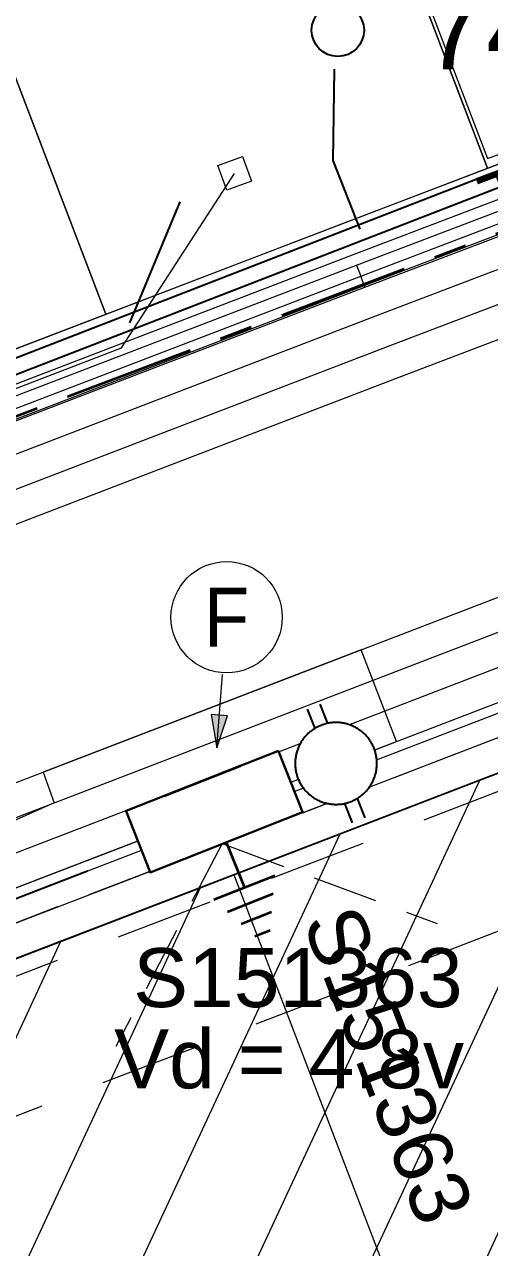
# Model space of a CAD drawing. Header units: metres. Extents: x 0 to 310918, y 0 to 6270107.
# Drawn here: x 310469.39 to 310483.6, y 6269767.71 to 6269805.04 of the extents above; entities that cross this region are included whole.
import ezdxf
from ezdxf import colors
from ezdxf.entities.mleader import LeaderData, LeaderLine
from ezdxf.enums import TextEntityAlignment as Align
from ezdxf.math import Vec2, Vec3

# ---------------------------------------------------------------- set-up
doc = ezdxf.new("R2010")
doc.units = ezdxf.units.M
for name, pattern in [('Cable Exist UG', [7, 4, -1, 1, -1]), ('Dash', [5, 3, -2]), ('DASHED', [19.05, 12.7, -6.35]), ('IE Trench LV', [6, 4, -2]), ('PHANTOMX2', [6.6, 3, -0.75, 0.2, -0.75, 0.2, -0.75, 0.2, -0.75])]:
    doc.linetypes.add(name, pattern=pattern)
doc.layers.get('0').update_dxf_attribs({"color": 6})
for name, color, linetype, lineweight in [('_User Miscellaneous1', 30, 'Continuous', 13), ('_User Miscellaneous3', 51, 'Continuous', 13), ('_User_LV_Exist', 5, 'Continuous', 35), ('Cadastre Buildings_SP_EXT', 78, 'Continuous', 15), ('Cadastre Developer_SP_EXT', 98, 'Continuous', 15), ('Cadastre Developer_SP_NEW', 92, 'Continuous', 15), ('Cadastre Easements_SP_EXT', 58, 'DASHED', 15), ('Cadastre Land Parcels_SP_EXT', 118, 'Continuous', 15), ('Cadastre Roads_SP_NEW', 214, 'Continuous', 15), ('Mains_LV_EXT', 163, 'Continuous', 25), ('Services_SP_EXT', 42, 'PHANTOMX2', 20)]:
    doc.layers.add(name, color=color, linetype=linetype, lineweight=lineweight)
doc.layers.add('_User Miscellaneous10', color=252, linetype='Continuous', lineweight=13, plot=False, transparency=0.7)
doc.layers.add('_User Miscellaneous12', color=252, linetype='Continuous', lineweight=13, plot=False, transparency=0.75)
for name, color, linetype in [('Duct_SP_EXT', 30, 'Continuous'), ('Equip_LV_NEW', 2, 'Continuous'), ('Mains_LV_New_T84', 2, 'Cable x'), ('Services_SP_NEW_UG', 2, 'IE Trench LV'), ('SupportsOH_SP_TR_HV_LV_SL_EXT', 7, 'Continuous'), ('SupportsUG_SP_LV_NEW', 2, 'Continuous'), ('Trench_SP_EXT', 7, 'Continuous'), ('Trench_SP_NEW', 2, 'Continuous')]:
    doc.layers.add(name, color=color, linetype=linetype)
doc.layers.add('Features_HIDE', color=1, linetype='Continuous', plot=False)
doc.styles.add('ieISOCP', font='arial.ttf', dxfattribs={"height": 1.5})
doc.styles.add('POLE_LABEL', font='arial.ttf', dxfattribs={"height": 2})
doc.styles.get("Standard").update_dxf_attribs({"font": 'arial.ttf'})
doc.linetypes.add('Cable x', pattern='A,4.5,-0.01,["X",Standard,S=1.25,R=0,X=0,Y=-0.65],-1.2', length=5.71)

# ---------------------------------------------------------------- blocks, each defined once
blk = doc.blocks.new('DUCT_EXT')
blk.add_circle((0, 0.8), 0.8)
at = {"flags": 1}
blk.add_attdef('Z', (0, 0), '', height=0.2, dxfattribs=at)
at = {"flags": 9}
for tag, p in [('DUCT_CODE', (0, 0)), ('XSECT_TYPE', (0, -0.2)), ('FB_REFERENCE', (0, -0.4)), ('STATE', (0, -0.6)), ('NOTES', (0, -0.8))]:
    blk.add_attdef(tag, text='', height=0.2, dxfattribs=at).set_placement(p, align=Align.MIDDLE_LEFT)
blk = doc.blocks.new('CCP_EXT')
at = {"flags": 9}
for tag, p in [('OWNED_BY', (0, -1)), ('USAGE', (0, -1.2)), ('LEGEND', (0, -1.4)), ('STATE', (0, -1.8)), ('LIFE_SUPPORT', (0, -1.6)), ('NOTES', (0, -2))]:
    blk.add_attdef(tag, text='', height=0.2, dxfattribs=at).set_placement(p, align=Align.MIDDLE_LEFT)
at = {"transparency": 33554651}
blk.add_wipeout([(0, 0.566), (0.566, 0), (0, -0.566), (-0.566, 0)], dxfattribs=at)
blk.add_lwpolyline([(-0.566, 0), (0, 0.566), (0.566, 0), (0, -0.566), (-0.566, 0)])
at = {"flags": 1}
blk.add_attdef('Z', (0, 0), '', height=0.2, dxfattribs=at)
at = {"flags": 9}
for tag, p in [('CCP_TYPE', (0, 0)), ('CONSTRUCTED_VOLTAGE', (0, -0.2)), ('NO_PHASES', (0, -0.4)), ('OPERATING_VOLTAGE', (0, -0.6)), ('ORIENTATION', (0, -0.8))]:
    blk.add_attdef(tag, text='', height=0.2, dxfattribs=at).set_placement(p, align=Align.MIDDLE_LEFT)
blk = doc.blocks.new('POLE_EXT')
blk.add_hatch(color=256).paths.add_polyline_path([(-1, 0, 1), (1, 0, 1)])
blk.add_lwpolyline([(-1, 0, 1), (1, 0, 1)], format="xyb", close=True)
at = {"flags": 8}
blk.add_attdef('pNumber', text='', height=2, dxfattribs=at).set_placement((2.5, 2.5), align=Align.MIDDLE_CENTER)
at = {"style": 'POLE_LABEL', "flags": 9}
for tag, p in [('STRUCTURE_PLANT_NUMBER', (1.355, 0.028)), ('STREET_CODE', (1.355, -0.2))]:
    blk.add_attdef(tag, text='', height=0.2, dxfattribs=at).set_placement(p, align=Align.MIDDLE_LEFT)
at = {"flags": 9}
for tag, p in [('OWNED_BY', (1.355, -0.4)), ('SPECIAL_USE', (1.355, -0.8)), ('PARENT', (1.355, -0.6)), ('STATE', (1.355, -1)), ('USAGE', (1.355, -1.2)), ('cLV', (1.355, -1.4)), ('hDepth', (1.355, -1.6)), ('hDia', (1.355, -1.8)), ('cHV', (1.355, -2)), ('LBRACKET', (1.355, -2.2)), ('LExisting', (1.355, -2.4)), ('LANTNUMBER', (1.355, -2.6)), ('LOther', (1.355, -2.8)), ('LRemove', (1.355, -3)), ('cLinedev', (1.355, -3.4)), ('LEGEND', (1.355, -3.2)), ('pExisting', (1.355, -3.8)), ('LOCATION', (1.355, -3.6)), ('PFNUMBER', (1.355, -4)), ('NEWPFNUMBER', (1.355, -4.2)), ('pFooting', (1.355, -4.4)), ('pNew', (1.355, -4.6)), ('pRelocate', (1.355, -5)), ('pRemove', (1.355, -5.2)), ('pReplace', (1.355, -5.4)), ('pStay', (1.355, -5.6)), ('cspan', (1.355, -6)), ('pType', (1.355, -5.8)), ('STREETNAME', (1.355, -6.2)), ('SUBURB', (1.355, -6.4)), ('NOTES', (1.355, -6.6)), ('MAINTAINED_BY', (1.355, -6.814)), ('OPERATED_BY', (1.355, -7.014))]:
    blk.add_attdef(tag, text='', height=0.2, dxfattribs=at).set_placement(p, align=Align.MIDDLE_LEFT)
at = {"flags": 1}
blk.add_attdef('Z', (1.355, -7.328), '', height=0.2, dxfattribs=at)
at = {"layer": 'Features_HIDE', "style": 'POLE_LABEL', "flags": 8}
blk.add_attdef('ASSET_NUM', text='', height=2, dxfattribs=at).set_placement((5, 5), align=Align.MIDDLE_CENTER)
blk = doc.blocks.new('*U461')
at = {"transparency": 33554651, "width": 0.9}
blk.add_attdef('ASSET_NUM', text='', height=2, dxfattribs=at).set_placement((4, 2), align=Align.MIDDLE_LEFT)
at = {"transparency": 33554651}
for tag, p, flags in [('SUBURB', (-2, 0), 1), ('STREETNAME', (-1.8, 0), 9), ('PARENT', (-1.6, 0), 9), ('NOTES', (-1.4, 0), 9), ('LOCATION', (-1.2, 0), 9), ('LEGEND', (-1, 0), 9), ('USAGE', (-0.8, 0), 9), ('SUPPORT_TYPE', (-0.6, 0), 9), ('STATE', (-0.4, 0), 9), ('OWNED_BY', (-0.2, 0), 9)]:
    blk.add_attdef(tag, p, '', height=0.2, rotation=270, dxfattribs=dict(at, flags=flags))
blk.add_wipeout([(2.693, -0.011), (-1.958, -1.849), (-2.693, 0.011), (1.958, 1.849)], dxfattribs=at)
blk.add_lwpolyline([(1.958, 1.849), (-1.53, 0.471), (0.795, 1.389), (-2.693, 0.011), (-1.958, -1.849), (2.693, -0.011)], close=True, dxfattribs=at)
blk = doc.blocks.new('LV_UG_LINKS_OPEN_NEW')
at = {"layer": 'Equip_LV_NEW'}
for tag, flags, p in [('ACTUAL_STATUS', 9, (3.167, -1.667)), ('CONSTRUCTED_VOLTAGE', 9, (3.167, -1.833)), ('OPERATING_VOLTAGE', 9, (3.167, -2.167)), ('NO_PHASES', 9, (3.167, -2)), ('STATE', 9, (3.167, -2.5)), ('SWITCH_TYPE', 9, (3.167, -2.667)), ('ORIENTATION', 9, (3.167, -2.333)), ('USAGE', 9, (3.167, -2.833)), ('NOTES', 9, (3.167, -3)), ('OWNED_BY', 9, (3.167, -3.167)), ('OPERATED_BY', 9, (3.167, -3.333)), ('MAINTAINED_BY', 9, (3.167, -3.5)), ('NUMBER_OF_PHASES', 9, (3.167, -3.667)), ('TYPE', 9, (3.167, -3.833)), ('Z', 1, (3.167, -4))]:
    blk.add_attdef(tag, text='', height=0.167, dxfattribs=dict(at, flags=flags)).set_placement(p, align=Align.MIDDLE_LEFT)
at = {"transparency": 33554651}
blk.add_wipeout([(4, 1.25), (3.969, 1.25), (3.939, 1.248), (3.908, 1.247), (3.877, 1.244), (3.847, 1.241), (3.817, 1.236), (3.786, 1.232), (3.756, 1.226), (3.726, 1.22), (3.696, 1.213), (3.667, 1.205), (3.637, 1.196), (3.608, 1.187), (3.579, 1.177), (3.55, 1.166), (3.522, 1.155), (3.493, 1.143), (3.466, 1.13), (3.438, 1.117), (3.411, 1.102), (3.384, 1.088), (3.357, 1.072), (3.331, 1.056), (3.306, 1.039), (3.28, 1.022), (3.255, 1.004), (3.231, 0.985), (3.207, 0.966), (3.184, 0.947), (3.161, 0.926), (3.138, 0.905), (3.116, 0.884), (3.095, 0.862), (3.074, 0.839), (3.053, 0.816), (3.034, 0.793), (3.015, 0.769), (2.996, 0.745), (2.978, 0.72), (2.961, 0.694), (2.944, 0.669), (2.928, 0.643), (2.912, 0.616), (2.898, 0.589), (2.883, 0.562), (2.87, 0.534), (2.857, 0.507), (2.845, 0.478), (2.834, 0.45), (2.823, 0.421), (2.813, 0.392), (2.804, 0.363), (2.795, 0.333), (2.787, 0.304), (2.78, 0.274), (2.774, 0.244), (2.768, 0.214), (2.764, 0.183), (2.759, 0.153), (2.756, 0.123), (2.753, 0.092), (2.752, 0.061), (2.75, 0.031), (2.75, 0), (2.75, -0.031), (2.752, -0.061), (2.753, -0.092), (2.756, -0.123), (2.759, -0.153), (2.764, -0.183), (2.768, -0.214), (2.774, -0.244), (2.78, -0.274), (2.787, -0.304), (2.795, -0.333), (2.804, -0.363), (2.813, -0.392), (2.823, -0.421), (2.834, -0.45), (2.845, -0.478), (2.857, -0.507), (2.87, -0.534), (2.883, -0.562), (2.898, -0.589), (2.912, -0.616), (2.928, -0.643), (2.944, -0.669), (2.961, -0.694), (2.978, -0.72), (2.996, -0.745), (3.015, -0.769), (3.034, -0.793), (3.053, -0.816), (3.074, -0.839), (3.095, -0.862), (3.116, -0.884), (3.138, -0.905), (3.161, -0.926), (3.184, -0.947), (3.207, -0.966), (3.231, -0.985), (3.255, -1.004), (3.28, -1.022), (3.306, -1.039), (3.331, -1.056), (3.357, -1.072), (3.384, -1.088), (3.411, -1.102), (3.438, -1.117), (3.466, -1.13), (3.493, -1.143), (3.522, -1.155), (3.55, -1.166), (3.579, -1.177), (3.608, -1.187), (3.637, -1.196), (3.667, -1.205), (3.696, -1.213), (3.726, -1.22), (3.756, -1.226), (3.786, -1.232), (3.817, -1.236), (3.847, -1.241), (3.877, -1.244), (3.908, -1.247), (3.939, -1.248), (3.969, -1.25), (4, -1.25), (4.031, -1.25), (4.061, -1.248), (4.092, -1.247), (4.123, -1.244), (4.153, -1.241), (4.183, -1.236), (4.214, -1.232), (4.244, -1.226), (4.274, -1.22), (4.304, -1.213), (4.333, -1.205), (4.363, -1.196), (4.392, -1.187), (4.421, -1.177), (4.45, -1.166), (4.478, -1.155), (4.507, -1.143), (4.534, -1.13), (4.562, -1.117), (4.589, -1.102), (4.616, -1.088), (4.643, -1.072), (4.669, -1.056), (4.694, -1.039), (4.72, -1.022), (4.745, -1.004), (4.769, -0.985), (4.793, -0.966), (4.816, -0.947), (4.839, -0.926), (4.862, -0.905), (4.884, -0.884), (4.905, -0.862), (4.926, -0.839), (4.947, -0.816), (4.966, -0.793), (4.985, -0.769), (5.004, -0.745), (5.022, -0.72), (5.039, -0.694), (5.056, -0.669), (5.072, -0.643), (5.088, -0.616), (5.102, -0.589), (5.117, -0.562), (5.13, -0.534), (5.143, -0.507), (5.155, -0.478), (5.166, -0.45), (5.177, -0.421), (5.187, -0.392), (5.196, -0.363), (5.205, -0.333), (5.213, -0.304), (5.22, -0.274), (5.226, -0.244), (5.232, -0.214), (5.236, -0.183), (5.241, -0.153), (5.244, -0.123), (5.247, -0.092), (5.248, -0.061), (5.25, -0.031), (5.25, 0), (5.25, 0.031), (5.248, 0.061), (5.247, 0.092), (5.244, 0.123), (5.241, 0.153), (5.236, 0.183), (5.232, 0.214), (5.226, 0.244), (5.22, 0.274), (5.213, 0.304), (5.205, 0.333), (5.196, 0.363), (5.187, 0.392), (5.177, 0.421), (5.166, 0.45), (5.155, 0.478), (5.143, 0.507), (5.13, 0.534), (5.117, 0.562), (5.102, 0.589), (5.088, 0.616), (5.072, 0.643), (5.056, 0.669), (5.039, 0.694), (5.022, 0.72), (5.004, 0.745), (4.985, 0.769), (4.966, 0.793), (4.947, 0.816), (4.926, 0.839), (4.905, 0.862), (4.884, 0.884), (4.862, 0.905), (4.839, 0.926), (4.816, 0.947), (4.793, 0.966), (4.769, 0.985), (4.745, 1.004), (4.72, 1.022), (4.694, 1.039), (4.669, 1.056), (4.643, 1.072), (4.616, 1.088), (4.589, 1.102), (4.562, 1.117), (4.534, 1.13), (4.507, 1.143), (4.478, 1.155), (4.45, 1.166), (4.421, 1.177), (4.392, 1.187), (4.363, 1.196), (4.333, 1.205), (4.304, 1.213), (4.274, 1.22), (4.244, 1.226), (4.214, 1.232), (4.183, 1.236), (4.153, 1.241), (4.123, 1.244), (4.092, 1.247), (4.061, 1.248), (4.031, 1.25)], dxfattribs=at).dxf.layer = 'Equip_LV_NEW'
at = {"layer": 'Equip_LV_NEW'}
for p, q in [((3.792, 1.863), (3.792, 1.232)), ((4.208, 1.863), (4.208, 1.232)), ((3.792, -1.232), (3.792, -1.863)), ((4.208, -1.232), (4.208, -1.863))]:
    blk.add_line(p, q, dxfattribs=at)
at = {"layer": 'Equip_LV_NEW', "flags": 128}
blk.add_lwpolyline([(4, 1.25), (3.969, 1.25), (3.939, 1.248), (3.908, 1.247), (3.877, 1.244), (3.847, 1.241), (3.817, 1.236), (3.786, 1.232), (3.756, 1.226), (3.726, 1.22), (3.696, 1.213), (3.667, 1.205), (3.637, 1.196), (3.608, 1.187), (3.579, 1.177), (3.55, 1.166), (3.522, 1.155), (3.493, 1.143), (3.466, 1.13), (3.438, 1.117), (3.411, 1.102), (3.384, 1.088), (3.357, 1.072), (3.331, 1.056), (3.306, 1.039), (3.28, 1.022), (3.255, 1.004), (3.231, 0.985), (3.207, 0.966), (3.184, 0.947), (3.161, 0.926), (3.138, 0.905), (3.116, 0.884), (3.095, 0.862), (3.074, 0.839), (3.053, 0.816), (3.034, 0.793), (3.015, 0.769), (2.996, 0.745), (2.978, 0.72), (2.961, 0.694), (2.944, 0.669), (2.928, 0.643), (2.912, 0.616), (2.898, 0.589), (2.883, 0.562), (2.87, 0.534), (2.857, 0.507), (2.845, 0.478), (2.834, 0.45), (2.823, 0.421), (2.813, 0.392), (2.804, 0.363), (2.795, 0.333), (2.787, 0.304), (2.78, 0.274), (2.774, 0.244), (2.768, 0.214), (2.764, 0.183), (2.759, 0.153), (2.756, 0.123), (2.753, 0.092), (2.752, 0.061), (2.75, 0.031), (2.75, 0), (2.75, -0.031), (2.752, -0.061), (2.753, -0.092), (2.756, -0.123), (2.759, -0.153), (2.764, -0.183), (2.768, -0.214), (2.774, -0.244), (2.78, -0.274), (2.787, -0.304), (2.795, -0.333), (2.804, -0.363), (2.813, -0.392), (2.823, -0.421), (2.834, -0.45), (2.845, -0.478), (2.857, -0.507), (2.87, -0.534), (2.883, -0.562), (2.898, -0.589), (2.912, -0.616), (2.928, -0.643), (2.944, -0.669), (2.961, -0.694), (2.978, -0.72), (2.996, -0.745), (3.015, -0.769), (3.034, -0.793), (3.053, -0.816), (3.074, -0.839), (3.095, -0.862), (3.116, -0.884), (3.138, -0.905), (3.161, -0.926), (3.184, -0.947), (3.207, -0.966), (3.231, -0.985), (3.255, -1.004), (3.28, -1.022), (3.306, -1.039), (3.331, -1.056), (3.357, -1.072), (3.384, -1.088), (3.411, -1.102), (3.438, -1.117), (3.466, -1.13), (3.493, -1.143), (3.522, -1.155), (3.55, -1.166), (3.579, -1.177), (3.608, -1.187), (3.637, -1.196), (3.667, -1.205), (3.696, -1.213), (3.726, -1.22), (3.756, -1.226), (3.786, -1.232), (3.817, -1.236), (3.847, -1.241), (3.877, -1.244), (3.908, -1.247), (3.939, -1.248), (3.969, -1.25), (4, -1.25), (4.031, -1.25), (4.061, -1.248), (4.092, -1.247), (4.123, -1.244), (4.153, -1.241), (4.183, -1.236), (4.214, -1.232), (4.244, -1.226), (4.274, -1.22), (4.304, -1.213), (4.333, -1.205), (4.363, -1.196), (4.392, -1.187), (4.421, -1.177), (4.45, -1.166), (4.478, -1.155), (4.507, -1.143), (4.534, -1.13), (4.562, -1.117), (4.589, -1.102), (4.616, -1.088), (4.643, -1.072), (4.669, -1.056), (4.694, -1.039), (4.72, -1.022), (4.745, -1.004), (4.769, -0.985), (4.793, -0.966), (4.816, -0.947), (4.839, -0.926), (4.862, -0.905), (4.884, -0.884), (4.905, -0.862), (4.926, -0.839), (4.947, -0.816), (4.966, -0.793), (4.985, -0.769), (5.004, -0.745), (5.022, -0.72), (5.039, -0.694), (5.056, -0.669), (5.072, -0.643), (5.088, -0.616), (5.102, -0.589), (5.117, -0.562), (5.13, -0.534), (5.143, -0.507), (5.155, -0.478), (5.166, -0.45), (5.177, -0.421), (5.187, -0.392), (5.196, -0.363), (5.205, -0.333), (5.213, -0.304), (5.22, -0.274), (5.226, -0.244), (5.232, -0.214), (5.236, -0.183), (5.241, -0.153), (5.244, -0.123), (5.247, -0.092), (5.248, -0.061), (5.25, -0.031), (5.25, 0), (5.25, 0.031), (5.248, 0.061), (5.247, 0.092), (5.244, 0.123), (5.241, 0.153), (5.236, 0.183), (5.232, 0.214), (5.226, 0.244), (5.22, 0.274), (5.213, 0.304), (5.205, 0.333), (5.196, 0.363), (5.187, 0.392), (5.177, 0.421), (5.166, 0.45), (5.155, 0.478), (5.143, 0.507), (5.13, 0.534), (5.117, 0.562), (5.102, 0.589), (5.088, 0.616), (5.072, 0.643), (5.056, 0.669), (5.039, 0.694), (5.022, 0.72), (5.004, 0.745), (4.985, 0.769), (4.966, 0.793), (4.947, 0.816), (4.926, 0.839), (4.905, 0.862), (4.884, 0.884), (4.862, 0.905), (4.839, 0.926), (4.816, 0.947), (4.793, 0.966), (4.769, 0.985), (4.745, 1.004), (4.72, 1.022), (4.694, 1.039), (4.669, 1.056), (4.643, 1.072), (4.616, 1.088), (4.589, 1.102), (4.562, 1.117), (4.534, 1.13), (4.507, 1.143), (4.478, 1.155), (4.45, 1.166), (4.421, 1.177), (4.392, 1.187), (4.363, 1.196), (4.333, 1.205), (4.304, 1.213), (4.274, 1.22), (4.244, 1.226), (4.214, 1.232), (4.183, 1.236), (4.153, 1.241), (4.123, 1.244), (4.092, 1.247), (4.061, 1.248), (4.031, 1.25)], close=True, dxfattribs=at)
blk = doc.blocks.new('*U390')
at = {"layer": '_User_LV_Exist'}
for p, q in [((1.8, -2.514), (0.405, -3.066)), ((1.751, -3.071), (0.821, -3.439)), ((1.703, -3.628), (1.238, -3.812))]:
    blk.add_line(p, q, dxfattribs=at)
at = {"width": 0.9}
blk.add_attdef('ASSET_NUM', text='', height=2, dxfattribs=at).set_placement((4, 2), align=Align.MIDDLE_LEFT)
for tag, p, flags in [('SUBURB', (-2, 0), 1), ('STREETNAME', (-1.8, 0), 9), ('PARENT', (-1.6, 0), 9), ('NOTES', (-1.4, 0), 9), ('LOCATION', (-1.2, 0), 9), ('LEGEND', (-1, 0), 9), ('USAGE', (-0.8, 0), 9), ('SUPPORT_TYPE', (-0.6, 0), 9), ('STATE', (-0.4, 0), 9), ('OWNED_BY', (-0.2, 0), 9)]:
    blk.add_attdef(tag, p, '', height=0.2, rotation=270, dxfattribs=dict(flags=flags))
at = {"transparency": 33554651}
blk.add_wipeout([(2.693, -0.011), (-1.958, -1.849), (-2.693, 0.011), (1.958, 1.849)], dxfattribs=at)
blk.add_lwpolyline([(1.958, 1.849), (-1.53, 0.471), (0.795, 1.389), (-2.693, 0.011), (-1.958, -1.849), (2.693, -0.011)], close=True)
at = {"layer": '_User_LV_Exist'}
for p, q in [((0.368, -0.93), (0.919, -2.325)), ((1.849, -1.958), (-0.011, -2.693))]:
    blk.add_line(p, q, dxfattribs=at)
at = {"layer": 'Equip_LV_NEW', "ltscale": 10, "rotation": 21.56253638043079}
blk.add_blockref('LV_UG_LINKS_OPEN_NEW', (0, 0), dxfattribs=at)
blk = doc.blocks.new('*U410')
h = blk.add_hatch(color=256)
h.dxf.hatch_style = 1
h.paths.add_polyline_path([(0.026, -3.01), (-0.472, -2.973), (-0.297, -3.989)])
blk.add_line((-0.297, -3.989), (-0.13, -1.745))
at = {"flags": 128}
blk.add_lwpolyline([(0.026, -3.01), (-0.472, -2.973), (-0.297, -3.989), (0.026, -3.01)], dxfattribs=at)
blk.add_circle((0, 0), 1.7)
at = {"width": 0.9}
blk.add_attdef('CODE', text='', height=1.8, dxfattribs=at).set_placement((0, 0), align=Align.MIDDLE_CENTER)
at = {"flags": 1}
blk.add_attdef('Z', (0, 0), '', height=0.2, dxfattribs=at)

msp = doc.modelspace()

# ---------------------------------------------------------------- hatches: boundary and pattern name
at = {"layer": 'Cadastre Developer_SP_NEW', "transparency": 33554534}
h = msp.add_hatch(dxfattribs=at)
h.set_pattern_fill('ANSI31', color=256, angle=200)
edge = h.paths.add_edge_path()
edge.add_line((310389.544, 6269730.512), (310385.812, 6269740.249))
edge.add_line((310385.812, 6269740.249), (310388.112, 6269745.425))
edge.add_line((310388.112, 6269745.425), (310514.792, 6269794.088))
edge.add_line((310514.792, 6269794.088), (310519.963, 6269791.785))
edge.add_line((310519.963, 6269791.785), (310523.704, 6269782.048))
edge.add_line((310523.704, 6269782.048), (310493.186, 6269770.351))
edge.add_line((310493.186, 6269770.351), (310501.183, 6269749.473))
edge.add_line((310501.183, 6269749.473), (310427.747, 6269721.063))
edge.add_line((310427.747, 6269721.063), (310419.691, 6269742.093))
edge.add_line((310419.691, 6269742.093), (310389.527, 6269730.505))

# ---------------------------------------------------------------- linework, layer by layer
at = {"layer": '_User Miscellaneous1'}
for p, q in [((310479.532, 6269797.697), (310508.681, 6269808.795)), ((310479.788, 6269797.025), (310508.938, 6269808.122)), ((310440.585, 6269782.793), (310479.532, 6269797.697)), ((310479.532, 6269797.697), (310479.66, 6269797.361)), ((310479.788, 6269797.025), (310479.66, 6269797.361)), ((310440.842, 6269782.12), (310479.788, 6269797.025))]:
    msp.add_line(p, q, dxfattribs=at)
at = {"layer": '_User Miscellaneous10', "linetype": 'Continuous', "flags": 128}
for points in [[(310380.408, 6269740.401), (310384.39, 6269749.352), (310514.931, 6269799.498), (310523.881, 6269795.522), (310549.071, 6269729.804), (310545.085, 6269720.851), (310414.636, 6269670.457), (310405.683, 6269674.445)], [(310381.489, 6269740.372), (310385.135, 6269748.567), (310514.903, 6269798.416), (310523.096, 6269794.776), (310547.989, 6269729.832), (310544.34, 6269721.635), (310414.664, 6269671.54), (310406.469, 6269675.19)], [(310382.571, 6269740.344), (310385.881, 6269747.782), (310514.875, 6269797.334), (310522.311, 6269794.031), (310546.907, 6269729.861), (310543.594, 6269722.419), (310414.691, 6269672.622), (310407.254, 6269675.935)], [(310383.653, 6269740.315), (310386.626, 6269746.997), (310514.847, 6269796.252), (310521.525, 6269793.285), (310545.825, 6269729.889), (310542.848, 6269723.203), (310414.718, 6269673.705), (310408.04, 6269676.68)], [(310384.735, 6269740.287), (310387.371, 6269746.212), (310514.82, 6269795.17), (310520.74, 6269792.54), (310544.743, 6269729.918), (310542.103, 6269723.987), (310414.745, 6269674.787), (310408.825, 6269677.425)]]:
    msp.add_lwpolyline(points, close=True, dxfattribs=at)
at = {"layer": '_User Miscellaneous10', "color": 4, "linetype": 'Continuous', "flags": 128}
msp.add_lwpolyline([(310383.978, 6269740.307), (310386.849, 6269746.761), (310514.839, 6269795.927), (310521.29, 6269793.062), (310545.501, 6269729.898), (310542.625, 6269723.438), (310414.726, 6269674.03), (310408.275, 6269676.903)], close=True, dxfattribs=at)
at = {"layer": '_User Miscellaneous10', "flags": 128}
msp.add_lwpolyline([(310389.544, 6269730.512), (310385.812, 6269740.249), (310388.112, 6269745.425), (310514.792, 6269794.088), (310519.963, 6269791.785), (310523.704, 6269782.048), (310493.186, 6269770.351), (310501.183, 6269749.473), (310427.747, 6269721.063), (310419.691, 6269742.093), (310389.527, 6269730.505)], dxfattribs=at)
at = {"layer": '_User Miscellaneous10', "linetype": 'Continuous', "flags": 128}
msp.add_lwpolyline([(310385.817, 6269740.258), (310388.116, 6269745.427), (310514.792, 6269794.088), (310519.955, 6269791.795), (310543.661, 6269729.946), (310541.357, 6269724.771), (310414.773, 6269675.87), (310409.611, 6269678.169), (310385.817, 6269740.258)], dxfattribs=at)
at = {"layer": 'Cadastre Developer_SP_EXT'}
msp.add_lwpolyline([(310509.807, 6269815.269), (310507.639, 6269820.946), (310479.936, 6269810.363), (310483.535, 6269800.958), (310507.522, 6269809.787), (310509.807, 6269815.269)], close=True, dxfattribs=at)
at = {"layer": 'Cadastre Developer_SP_NEW'}
for p, q in [((310388.112, 6269745.425), (310514.792, 6269794.088)), ((310388.112, 6269745.425), (310514.792, 6269794.088)), ((310488.957, 6269744.743), (310475.787, 6269779.105))]:
    msp.add_line(p, q, dxfattribs=at)
at = {"layer": 'Cadastre Developer_SP_NEW', "linetype": 'Continuous'}
msp.add_lwpolyline([(310471.871, 6269796.201), (310461.066, 6269824.471), (310449.408, 6269820.013), (310460.213, 6269791.74), (310471.871, 6269796.201)], close=True, dxfattribs=at)
at = {"layer": 'Cadastre Developer_SP_NEW'}
msp.add_lwpolyline([(310509.807, 6269815.269), (310507.639, 6269820.946), (310479.936, 6269810.363), (310483.535, 6269800.958), (310507.522, 6269809.787), (310509.807, 6269815.269)], close=True, dxfattribs=at)
at = {"layer": 'Cadastre Land Parcels_SP_EXT', "linetype": 'Continuous'}
for points in [[(310483.53, 6269800.662), (310476.286, 6269819.621), (310472.728, 6269828.929), (310461.066, 6269824.471), (310471.871, 6269796.201), (310483.53, 6269800.662)], [(310471.871, 6269796.201), (310461.066, 6269824.471), (310449.408, 6269820.013), (310460.213, 6269791.74), (310471.871, 6269796.201)]]:
    msp.add_lwpolyline(points, close=True, dxfattribs=at)
at = {"layer": 'Cadastre Roads_SP_NEW', "color": 218, "lineweight": 15, "flags": 128}
msp.add_lwpolyline([(310413.937, 6269675.543), (310408.775, 6269677.843), (310385.202, 6269739.404), (310388.075, 6269745.34), (310514.792, 6269794.088)], dxfattribs=at)
at = {"layer": 'Duct_SP_EXT'}
msp.add_lwpolyline([(310478.849, 6269803.681), (310478.808, 6269800.892), (310479.63, 6269798.792)], dxfattribs=at)
at = {"layer": 'Mains_LV_New_T84', "lineweight": 15, "transparency": 33554687, "flags": 128}
msp.add_lwpolyline([(310480.159, 6269782.927), (310480.754, 6269783.155), (310479.679, 6269785.956), (310469.962, 6269782.223), (310470.294, 6269781.279), (310470.294, 6269781.279), (310465.178, 6269779.001), (310461.288, 6269788.928)], dxfattribs=at)
at = {"layer": 'Mains_LV_New_T84', "color": 6, "lineweight": 15, "transparency": 33554687, "flags": 128}
msp.add_lwpolyline([(310428.265, 6269762.992), (310472.852, 6269780.12)], dxfattribs=at)
at = {"layer": 'Services_SP_NEW_UG', "lineweight": 15, "ltscale": 0.5, "flags": 128}
for points in [[(310477.887, 6269780.983), (310487.585, 6269784.708), (310494.23, 6269782.508)], [(310475.43, 6269780.037), (310472.176, 6269773.84)], [(310475.429, 6269780.037), (310481.991, 6269777.602)], [(310473.22, 6269779.19), (310463.275, 6269775.37), (310460.64, 6269768.885)]]:
    msp.add_lwpolyline(points, dxfattribs=at)
at = {"layer": 'Trench_SP_EXT', "linetype": 'Cable Exist UG'}
msp.add_lwpolyline([(310472.604, 6269795.935), (310474.282, 6269799.961)], dxfattribs=at)
at = {"layer": 'Trench_SP_NEW', "linetype": 'IE Trench LV', "flags": 128}
msp.add_lwpolyline([(310428.376, 6269762.713), (310472.96, 6269779.84)], dxfattribs=at)

# ---------------------------------------------------------------- block references
at = {"layer": 'Duct_SP_EXT', "rotation": 269.9726450912934}
msp.add_blockref('DUCT_EXT', (310478.161, 6269804.868), dxfattribs=at)
at = {"layer": 'SupportsOH_SP_TR_HV_LV_SL_EXT'}
ref = msp.add_blockref('POLE_EXT', (310485.375, 6269805.422), dxfattribs=at)
ref.add_attrib('ASSET_NUM', '744227', dxfattribs={"layer": '0', "height": 2.5, "style": 'POLE_LABEL'}).set_placement((310487.375, 6269806.172), align=Align.TOP_CENTER)

# ---------------------------------------------------------------- texts
at = {"layer": 'Mains_LV_EXT'}
msp.add_text('T84', height=1.8, rotation=20.5055, dxfattribs=at).set_placement((310483.747, 6269798.645))

# ---------------------------------------------------------------- next in the draw order: block references
at = {"layer": 'Services_SP_EXT', "rotation": 245.2813131041302}
msp.add_blockref('CCP_EXT', (310475.807, 6269800.5), dxfattribs=at)

# ---------------------------------------------------------------- next in the draw order: linework, layer by layer
at = {"layer": '_User Miscellaneous10', "linetype": 'Continuous', "flags": 128}
for points in [[(310346.119, 6269745.948), (310351.049, 6269747.952), (310356.994, 6269750.588), (310366.143, 6269755.04), (310372.789, 6269758.071), (310384.394, 6269762.73), (310434.67, 6269781.967), (310460.217, 6269791.73), (310479.053, 6269798.949), (310507.522, 6269809.787), (310509.807, 6269815.269), (310507.038, 6269822.468), (310505.854, 6269825.568), (310526.572, 6269831.844), (310529.002, 6269825.417), (310530.017, 6269822.732), (310535.161, 6269820.417), (310555.677, 6269828.267)], [(310346.495, 6269745.022), (310351.44, 6269747.031), (310357.415, 6269749.681), (310366.569, 6269754.135), (310373.183, 6269757.152), (310384.759, 6269761.799), (310435.028, 6269781.033), (310460.574, 6269790.796), (310479.41, 6269798.015), (310508.279, 6269809.006), (310510.884, 6269815.254), (310507.972, 6269822.826), (310507.171, 6269824.922), (310525.967, 6269830.616), (310528.066, 6269825.063), (310529.228, 6269821.99), (310535.129, 6269819.334), (310556.42, 6269827.481)], [(310346.872, 6269744.095), (310351.831, 6269746.111), (310357.837, 6269748.774), (310366.995, 6269753.231), (310373.577, 6269756.232), (310385.124, 6269760.868), (310435.385, 6269780.099), (310460.931, 6269789.862), (310479.767, 6269797.081), (310509.037, 6269808.224), (310511.961, 6269815.239), (310508.905, 6269823.184), (310508.488, 6269824.276), (310525.362, 6269829.388), (310527.131, 6269824.709), (310528.439, 6269821.248), (310535.098, 6269818.252), (310557.164, 6269826.695)], [(310347.248, 6269743.169), (310352.222, 6269745.19), (310358.258, 6269747.867), (310367.421, 6269752.326), (310373.971, 6269755.313), (310385.489, 6269759.937), (310435.742, 6269779.165), (310461.288, 6269788.928), (310480.124, 6269796.147), (310509.795, 6269807.443), (310513.038, 6269815.224), (310509.839, 6269823.541), (310509.805, 6269823.631), (310524.757, 6269828.159), (310526.195, 6269824.356), (310527.65, 6269820.507), (310535.067, 6269817.169), (310557.908, 6269825.908)], [(310347.625, 6269742.243), (310352.613, 6269744.27), (310358.68, 6269746.96), (310367.848, 6269751.421), (310374.365, 6269754.393), (310385.854, 6269759.006), (310436.1, 6269778.231), (310461.645, 6269787.993), (310480.481, 6269795.212), (310510.552, 6269806.661), (310514.116, 6269815.209), (310511.124, 6269822.985), (310524.152, 6269826.931), (310525.26, 6269824.002), (310526.862, 6269819.765), (310535.036, 6269816.087), (310558.651, 6269825.122)], [(310348.001, 6269741.316), (310353.004, 6269743.349), (310359.102, 6269746.054), (310368.274, 6269750.517), (310374.759, 6269753.474), (310386.219, 6269758.075), (310436.457, 6269777.297), (310462.002, 6269787.059), (310480.837, 6269794.278), (310511.31, 6269805.879), (310515.193, 6269815.194), (310512.444, 6269822.34), (310523.548, 6269825.703), (310524.325, 6269823.648), (310526.073, 6269819.023), (310535.005, 6269815.004), (310559.395, 6269824.336)]]:
    msp.add_lwpolyline(points, dxfattribs=at)
at = {"layer": '_User Miscellaneous10', "color": 4, "linetype": 'Continuous', "flags": 128}
msp.add_lwpolyline([(310346.759, 6269744.373), (310351.713, 6269746.387), (310357.71, 6269749.046), (310366.867, 6269753.502), (310373.459, 6269756.508), (310385.014, 6269761.147), (310435.278, 6269780.379), (310460.824, 6269790.142), (310479.66, 6269797.361), (310508.81, 6269808.459), (310511.638, 6269815.244), (310508.625, 6269823.076), (310508.093, 6269824.47), (310525.543, 6269829.756), (310527.411, 6269824.815), (310528.676, 6269821.471), (310535.108, 6269818.576), (310556.941, 6269826.93)], dxfattribs=at)
at = {"layer": '_User Miscellaneous12'}
msp.add_lwpolyline([(310460.846, 6269789.895), (310462.886, 6269791.544), (310462.886, 6269791.544), (310472.35, 6269795.169), (310475.806, 6269800.5)], dxfattribs=at)
at = {"layer": '_User_LV_Exist', "linetype": 'Cable Exist UG'}
msp.add_lwpolyline([(310505.991, 6269830.804), (310508.842, 6269828.956), (310508.842, 6269828.956), (310511.345, 6269822.138), (310514.135, 6269815.148), (310514.135, 6269815.148), (310510.552, 6269806.661), (310510.552, 6269806.661), (310506.281, 6269805.035), (310503.682, 6269806.506), (310503.682, 6269806.506), (310487.533, 6269800.061), (310460.932, 6269789.963)], dxfattribs=at)
at = {"layer": 'Cadastre Buildings_SP_EXT', "linetype": 'Continuous'}
msp.add_lwpolyline([(310507.558, 6269809.856), (310509.874, 6269815.025), (310504.122, 6269830.238), (310476.286, 6269819.621), (310483.53, 6269800.662), (310507.558, 6269809.856)], close=True, dxfattribs=at)
at = {"layer": 'Cadastre Developer_SP_NEW', "linetype": 'Continuous'}
msp.add_lwpolyline([(310483.53, 6269800.662), (310476.286, 6269819.621), (310472.728, 6269828.929), (310461.066, 6269824.471), (310471.871, 6269796.201), (310483.53, 6269800.662)], close=True, dxfattribs=at)
at = {"layer": 'Cadastre Easements_SP_EXT', "linetype": 'Dash'}
msp.add_lwpolyline([(310364.385, 6269731.653), (310602.563, 6269822.778), (310601.134, 6269826.514), (310362.713, 6269735.254), (310241.668, 6269688.923), (309988.463, 6269592.006), (309991.935, 6269589.144), (310364.385, 6269731.653)], close=True, dxfattribs=at)
at = {"layer": 'Duct_SP_EXT'}
for p, q in [((310463.148, 6269792.556), (310505.872, 6269809.11)), ((310463.321, 6269792.108), (310506.046, 6269808.662))]:
    msp.add_line(p, q, dxfattribs=at)
at = {"layer": 'Mains_LV_EXT', "linetype": 'Cable Exist UG'}
msp.add_lwpolyline([(310505.991, 6269830.804), (310508.842, 6269828.956), (310508.842, 6269828.956), (310511.345, 6269822.138), (310514.135, 6269815.148), (310514.135, 6269815.148), (310510.854, 6269807.212), (310510.854, 6269807.212), (310507.385, 6269805.804), (310505.271, 6269807.141), (310505.271, 6269807.141), (310487.533, 6269800.061), (310460.932, 6269789.963)], dxfattribs=at)

# ---------------------------------------------------------------- next in the draw order: block references
at = {"layer": '_User_LV_Exist'}
ref = msp.add_blockref('*U390', (310475.186, 6269781.016), dxfattribs=at)
ref.add_attrib('ASSET_NUM', 'S151363', dxfattribs={"layer": '0', "height": 1.8}).set_placement((310472.707, 6269775.947), align=Align.MIDDLE_LEFT)

# ---------------------------------------------------------------- next in the draw order: leaders
at = {"layer": 'Cadastre Developer_SP_NEW'}
ml = msp.add_multileader_mtext('Standard', dxfattribs=at)
ml.set_content('{\\C7;CONSTRUCTED UNDER URS18714}', color=256)
ml.set_leader_properties()
ml.build(insert=Vec2(0, 0))
ml.multileader.update_dxf_attribs({"leader_type": 2, "has_text_frame": 1, "text_left_attachment_type": 2, "text_right_attachment_type": 2, "dogleg_length": 0.01})
ctx = ml.context
ctx.base_point, ctx.char_height, ctx.plane_origin, ctx.plane_x_axis, ctx.plane_y_axis = Vec3(310500.96, 6269759.921), 1.8, Vec3(311890.052, 6270199.889), Vec3(0.933494, 0.358594), Vec3(-0.358594, 0.933494)
ctx.left_attachment, ctx.right_attachment, ctx.text_align_type = 2, 2, 1
notes = []
notes.append((ctx, [(0, (0, 0, 0), (0, 0), (1, 0), 1, [])]))
ctx.mtext.insert, ctx.mtext.text_direction, ctx.mtext.rotation, ctx.mtext.width, ctx.mtext.alignment, ctx.mtext.flow_direction = Vec3(310512.042, 6269766.799), Vec3(0.933494, 0.358594), 0.366762, 23.5182, 2, 5
ctx.mtext.has_bg_fill, ctx.mtext.bg_color, ctx.mtext.bg_scale_factor, ctx.mtext.bg_transparency, ctx.mtext.use_window_bg_color = 1, -1073741824, 2, 0, 1
for ctx, leaders in notes:
    for number, flags, end, landing, length, lines in leaders:
        leader = LeaderData()
        leader.index, (leader.has_last_leader_line, leader.has_dogleg_vector, leader.attachment_direction) = number, flags
        leader.last_leader_point, leader.dogleg_vector, leader.dogleg_length = Vec3(end), Vec3(landing), length
        for number, points, colour, breaks in lines:
            line = LeaderLine()
            line.index, line.vertices, line.color, line.breaks = number, Vec3.list(points), colors.encode_raw_color(colour), breaks
            leader.lines.append(line)
        ctx.leaders.append(leader)

# ---------------------------------------------------------------- next in the draw order: texts
at = {"layer": '_User_LV_Exist', "linetype": 'IE Trench LV', "insert": (310472.127, 6269774.367), "char_height": 1.8, "attachment_point": 1, "style": 'ieISOCP'}
msp.add_mtext_dynamic_manual_height_columns('{\\C6;Vd = 4.8v}', width=11.58237, gutter_width=7.5, heights=[0], dxfattribs=at)

# ---------------------------------------------------------------- next in the draw order: leaders
at = {"layer": 'Cadastre Developer_SP_NEW'}
ml = msp.add_multileader_mtext('Standard', dxfattribs=at)
ml.set_content('{\\C7;CONSTRUCTED UNDER URS16102}', color=256)
ml.set_leader_properties()
ml.build(insert=Vec2(0, 0))
ml.multileader.update_dxf_attribs({"leader_type": 2, "has_text_frame": 1, "text_left_attachment_type": 2, "text_right_attachment_type": 2, "dogleg_length": 0.01})
ctx = ml.context
ctx.base_point, ctx.char_height, ctx.plane_origin, ctx.plane_x_axis, ctx.plane_y_axis = Vec3(310598.848, 6269757.245), 1.8, Vec3(311987.935, 6270197.212), Vec3(0.933494, 0.358594), Vec3(-0.358594, 0.933494)
ctx.left_attachment, ctx.right_attachment, ctx.text_align_type = 2, 2, 1
notes = []
notes.append((ctx, [(0, (0, 0, 0), (0, 0), (1, 0), 1, [])]))
ctx.mtext.insert, ctx.mtext.text_direction, ctx.mtext.rotation, ctx.mtext.width, ctx.mtext.alignment, ctx.mtext.flow_direction = Vec3(310609.925, 6269764.121), Vec3(0.933494, 0.358594), 0.366762, 23.5182, 2, 5
ctx.mtext.has_bg_fill, ctx.mtext.bg_color, ctx.mtext.bg_scale_factor, ctx.mtext.bg_transparency, ctx.mtext.use_window_bg_color = 1, -1073741824, 2, 0, 1
for ctx, leaders in notes:
    for number, flags, end, landing, length, lines in leaders:
        leader = LeaderData()
        leader.index, (leader.has_last_leader_line, leader.has_dogleg_vector, leader.attachment_direction) = number, flags
        leader.last_leader_point, leader.dogleg_vector, leader.dogleg_length = Vec3(end), Vec3(landing), length
        for number, points, colour, breaks in lines:
            line = LeaderLine()
            line.index, line.vertices, line.color, line.breaks = number, Vec3.list(points), colors.encode_raw_color(colour), breaks
            leader.lines.append(line)
        ctx.leaders.append(leader)

# ---------------------------------------------------------------- next in the draw order: block references
at = {"layer": 'SupportsUG_SP_LV_NEW'}
ref = msp.add_blockref('*U461', (310475.186, 6269781.016), dxfattribs=at)
ref.add_attrib('ASSET_NUM', 'S151363', dxfattribs={"layer": '0', "height": 1.8, "rotation": 290.9708}).set_placement((310478.707, 6269777.984), align=Align.MIDDLE_LEFT)

# ---------------------------------------------------------------- next in the draw order: block references
at = {"layer": '_User Miscellaneous3', "color": 6}
msp.add_blockref('*U410', (310475.563, 6269786.949), dxfattribs=at).add_auto_attribs({'CODE': 'F'})

doc.saveas('drawing.dxf')
